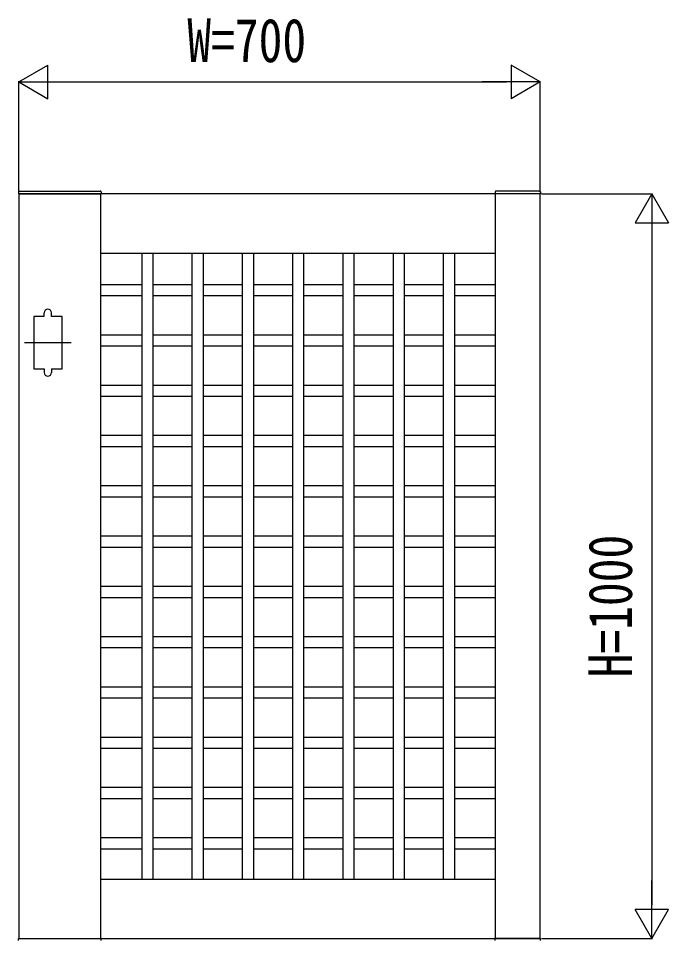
# Model space of a CAD drawing. Units: millimetres, scale not verified. Extents: x -8410 to 8410, y -5940 to 5940.
# Drawn here: x -710 to 163, y 2447 to 3685 of the extents above; entities that cross this region are included whole.
import ezdxf
from ezdxf.enums import TextEntityAlignment as Align

# ---------------------------------------------------------------- set-up
doc = ezdxf.new("R2010")
doc.units = ezdxf.units.MM
doc.header["$LTSCALE"] = 30
for name, color, linetype in [('0-2_YKK_11', 7, 'Continuous'), ('0-3_YKK_11E', 7, 'Continuous'), ('0-4_YKK_A1', 4, 'Continuous'), ('0-5_YKK_D', 6, 'Continuous')]:
    doc.layers.add(name, color=color, linetype=linetype)
doc.styles.add('ＭＳ ゴシック', font='')
doc.styles.get('ＭＳ ゴシック').set_extended_font_data('MS Gothic')

msp = doc.modelspace()

# ---------------------------------------------------------------- linework, layer by layer
at = {"layer": '0-2_YKK_11'}
for p, q in [((-599.96, 2450), (-599.96, 3450)), ((-69.96, 2450), (-69.96, 3450)), ((-599.96, 3370), (-69.96, 3370)), ((-599.96, 2530), (-69.96, 2530))]:
    msp.add_line(p, q, dxfattribs=at)
msp.add_lwpolyline([(-709.96, 3450), (-709.96, 2450), (-9.96, 2450), (-9.96, 3450)], close=True, dxfattribs=at)
at = {"layer": '0-3_YKK_11E'}
for p, q in [((-544.96, 3370), (-544.96, 2530)), ((-529.96, 3370), (-529.96, 2530)), ((-477.46, 3370), (-477.46, 2530)), ((-462.46, 3370), (-462.46, 2530)), ((-409.96, 3370), (-409.96, 2530)), ((-394.96, 3370), (-394.96, 2530)), ((-342.46, 3370), (-342.46, 2530)), ((-327.46, 3370), (-327.46, 2530)), ((-274.96, 3370), (-274.96, 2530)), ((-259.96, 3370), (-259.96, 2530)), ((-207.46, 3370), (-207.46, 2530)), ((-192.46, 3370), (-192.46, 2530)), ((-139.96, 3370), (-139.96, 2530)), ((-124.96, 3370), (-124.96, 2530)), ((-599.96, 3328.15), (-544.96, 3328.15)), ((-529.96, 3328.15), (-477.46, 3328.15)), ((-462.46, 3328.15), (-409.96, 3328.15)), ((-394.96, 3328.15), (-342.46, 3328.15)), ((-327.46, 3328.15), (-274.96, 3328.15)), ((-259.96, 3328.15), (-207.46, 3328.15)), ((-192.46, 3328.15), (-139.96, 3328.15)), ((-124.96, 3328.15), (-69.96, 3328.15)), ((-599.96, 3313.15), (-544.96, 3313.15)), ((-529.96, 3313.15), (-477.46, 3313.15)), ((-462.46, 3313.15), (-409.96, 3313.15)), ((-394.96, 3313.15), (-342.46, 3313.15)), ((-327.46, 3313.15), (-274.96, 3313.15)), ((-259.96, 3313.15), (-207.46, 3313.15)), ((-192.46, 3313.15), (-139.96, 3313.15)), ((-124.96, 3313.15), (-69.96, 3313.15)), ((-599.96, 3260.65), (-544.96, 3260.65)), ((-529.96, 3260.65), (-477.46, 3260.65)), ((-462.46, 3260.65), (-409.96, 3260.65)), ((-394.96, 3260.65), (-342.46, 3260.65)), ((-327.46, 3260.65), (-274.96, 3260.65)), ((-259.96, 3260.65), (-207.46, 3260.65)), ((-192.46, 3260.65), (-139.96, 3260.65)), ((-124.96, 3260.65), (-69.96, 3260.65)), ((-599.96, 3245.65), (-544.96, 3245.65)), ((-529.96, 3245.65), (-477.46, 3245.65)), ((-462.46, 3245.65), (-409.96, 3245.65)), ((-394.96, 3245.65), (-342.46, 3245.65)), ((-327.46, 3245.65), (-274.96, 3245.65)), ((-259.96, 3245.65), (-207.46, 3245.65)), ((-192.46, 3245.65), (-139.96, 3245.65)), ((-124.96, 3245.65), (-69.96, 3245.65)), ((-599.96, 3193.15), (-544.96, 3193.15)), ((-529.96, 3193.15), (-477.46, 3193.15)), ((-462.46, 3193.15), (-409.96, 3193.15)), ((-394.96, 3193.15), (-342.46, 3193.15)), ((-327.46, 3193.15), (-274.96, 3193.15)), ((-259.96, 3193.15), (-207.46, 3193.15)), ((-192.46, 3193.15), (-139.96, 3193.15)), ((-124.96, 3193.15), (-69.96, 3193.15)), ((-599.96, 3178.15), (-544.96, 3178.15)), ((-529.96, 3178.15), (-477.46, 3178.15)), ((-462.46, 3178.15), (-409.96, 3178.15)), ((-394.96, 3178.15), (-342.46, 3178.15)), ((-327.46, 3178.15), (-274.96, 3178.15)), ((-259.96, 3178.15), (-207.46, 3178.15)), ((-192.46, 3178.15), (-139.96, 3178.15)), ((-124.96, 3178.15), (-69.96, 3178.15)), ((-599.96, 3125.65), (-544.96, 3125.65)), ((-529.96, 3125.65), (-477.46, 3125.65)), ((-462.46, 3125.65), (-409.96, 3125.65)), ((-394.96, 3125.65), (-342.46, 3125.65)), ((-327.46, 3125.65), (-274.96, 3125.65)), ((-259.96, 3125.65), (-207.46, 3125.65)), ((-192.46, 3125.65), (-139.96, 3125.65)), ((-124.96, 3125.65), (-69.96, 3125.65)), ((-599.96, 3110.65), (-544.96, 3110.65)), ((-529.96, 3110.65), (-477.46, 3110.65)), ((-462.46, 3110.65), (-409.96, 3110.65)), ((-394.96, 3110.65), (-342.46, 3110.65)), ((-327.46, 3110.65), (-274.96, 3110.65)), ((-259.96, 3110.65), (-207.46, 3110.65)), ((-192.46, 3110.65), (-139.96, 3110.65)), ((-124.96, 3110.65), (-69.96, 3110.65)), ((-599.96, 3058.15), (-544.96, 3058.15)), ((-529.96, 3058.15), (-477.46, 3058.15)), ((-462.46, 3058.15), (-409.96, 3058.15)), ((-394.96, 3058.15), (-342.46, 3058.15)), ((-327.46, 3058.15), (-274.96, 3058.15)), ((-259.96, 3058.15), (-207.46, 3058.15)), ((-192.46, 3058.15), (-139.96, 3058.15)), ((-124.96, 3058.15), (-69.96, 3058.15)), ((-599.96, 3043.15), (-544.96, 3043.15)), ((-529.96, 3043.15), (-477.46, 3043.15)), ((-462.46, 3043.15), (-409.96, 3043.15)), ((-394.96, 3043.15), (-342.46, 3043.15)), ((-327.46, 3043.15), (-274.96, 3043.15)), ((-259.96, 3043.15), (-207.46, 3043.15)), ((-192.46, 3043.15), (-139.96, 3043.15)), ((-124.96, 3043.15), (-69.96, 3043.15)), ((-599.96, 2990.65), (-544.96, 2990.65)), ((-529.96, 2990.65), (-477.46, 2990.65)), ((-462.46, 2990.65), (-409.96, 2990.65)), ((-394.96, 2990.65), (-342.46, 2990.65)), ((-327.46, 2990.65), (-274.96, 2990.65)), ((-259.96, 2990.65), (-207.46, 2990.65)), ((-192.46, 2990.65), (-139.96, 2990.65)), ((-124.96, 2990.65), (-69.96, 2990.65)), ((-599.96, 2975.65), (-544.96, 2975.65)), ((-529.96, 2975.65), (-477.46, 2975.65)), ((-462.46, 2975.65), (-409.96, 2975.65)), ((-394.96, 2975.65), (-342.46, 2975.65)), ((-327.46, 2975.65), (-274.96, 2975.65)), ((-259.96, 2975.65), (-207.46, 2975.65)), ((-192.46, 2975.65), (-139.96, 2975.65)), ((-124.96, 2975.65), (-69.96, 2975.65)), ((-599.96, 2923.15), (-544.96, 2923.15)), ((-529.96, 2923.15), (-477.46, 2923.15)), ((-462.46, 2923.15), (-409.96, 2923.15)), ((-394.96, 2923.15), (-342.46, 2923.15)), ((-327.46, 2923.15), (-274.96, 2923.15)), ((-259.96, 2923.15), (-207.46, 2923.15)), ((-192.46, 2923.15), (-139.96, 2923.15)), ((-124.96, 2923.15), (-69.96, 2923.15)), ((-599.96, 2908.15), (-544.96, 2908.15)), ((-529.96, 2908.15), (-477.46, 2908.15)), ((-462.46, 2908.15), (-409.96, 2908.15)), ((-394.96, 2908.15), (-342.46, 2908.15)), ((-327.46, 2908.15), (-274.96, 2908.15)), ((-259.96, 2908.15), (-207.46, 2908.15)), ((-192.46, 2908.15), (-139.96, 2908.15)), ((-124.96, 2908.15), (-69.96, 2908.15)), ((-599.96, 2855.65), (-544.96, 2855.65)), ((-529.96, 2855.65), (-477.46, 2855.65)), ((-462.46, 2855.65), (-409.96, 2855.65)), ((-394.96, 2855.65), (-342.46, 2855.65)), ((-327.46, 2855.65), (-274.96, 2855.65)), ((-259.96, 2855.65), (-207.46, 2855.65)), ((-192.46, 2855.65), (-139.96, 2855.65)), ((-124.96, 2855.65), (-69.96, 2855.65)), ((-599.96, 2840.65), (-544.96, 2840.65)), ((-529.96, 2840.65), (-477.46, 2840.65)), ((-462.46, 2840.65), (-409.96, 2840.65)), ((-394.96, 2840.65), (-342.46, 2840.65)), ((-327.46, 2840.65), (-274.96, 2840.65)), ((-259.96, 2840.65), (-207.46, 2840.65)), ((-192.46, 2840.65), (-139.96, 2840.65)), ((-124.96, 2840.65), (-69.96, 2840.65)), ((-599.96, 2788.15), (-544.96, 2788.15)), ((-529.96, 2788.15), (-477.46, 2788.15)), ((-462.46, 2788.15), (-409.96, 2788.15)), ((-394.96, 2788.15), (-342.46, 2788.15)), ((-327.46, 2788.15), (-274.96, 2788.15)), ((-259.96, 2788.15), (-207.46, 2788.15)), ((-192.46, 2788.15), (-139.96, 2788.15)), ((-124.96, 2788.15), (-69.96, 2788.15)), ((-599.96, 2773.15), (-544.96, 2773.15)), ((-529.96, 2773.15), (-477.46, 2773.15)), ((-462.46, 2773.15), (-409.96, 2773.15)), ((-394.96, 2773.15), (-342.46, 2773.15)), ((-327.46, 2773.15), (-274.96, 2773.15)), ((-259.96, 2773.15), (-207.46, 2773.15)), ((-192.46, 2773.15), (-139.96, 2773.15)), ((-124.96, 2773.15), (-69.96, 2773.15)), ((-599.96, 2720.65), (-544.96, 2720.65)), ((-529.96, 2720.65), (-477.46, 2720.65)), ((-462.46, 2720.65), (-409.96, 2720.65)), ((-394.96, 2720.65), (-342.46, 2720.65)), ((-327.46, 2720.65), (-274.96, 2720.65)), ((-259.96, 2720.65), (-207.46, 2720.65)), ((-192.46, 2720.65), (-139.96, 2720.65)), ((-124.96, 2720.65), (-69.96, 2720.65)), ((-599.96, 2705.65), (-544.96, 2705.65)), ((-529.96, 2705.65), (-477.46, 2705.65)), ((-462.46, 2705.65), (-409.96, 2705.65)), ((-394.96, 2705.65), (-342.46, 2705.65)), ((-327.46, 2705.65), (-274.96, 2705.65)), ((-259.96, 2705.65), (-207.46, 2705.65)), ((-192.46, 2705.65), (-139.96, 2705.65)), ((-124.96, 2705.65), (-69.96, 2705.65)), ((-599.96, 2653.15), (-544.96, 2653.15)), ((-529.96, 2653.15), (-477.46, 2653.15)), ((-462.46, 2653.15), (-409.96, 2653.15)), ((-394.96, 2653.15), (-342.46, 2653.15)), ((-327.46, 2653.15), (-274.96, 2653.15)), ((-259.96, 2653.15), (-207.46, 2653.15)), ((-192.46, 2653.15), (-139.96, 2653.15)), ((-124.96, 2653.15), (-69.96, 2653.15)), ((-599.96, 2638.15), (-544.96, 2638.15)), ((-529.96, 2638.15), (-477.46, 2638.15)), ((-462.46, 2638.15), (-409.96, 2638.15)), ((-394.96, 2638.15), (-342.46, 2638.15)), ((-327.46, 2638.15), (-274.96, 2638.15)), ((-259.96, 2638.15), (-207.46, 2638.15)), ((-192.46, 2638.15), (-139.96, 2638.15)), ((-124.96, 2638.15), (-69.96, 2638.15)), ((-599.96, 2585.65), (-544.96, 2585.65)), ((-529.96, 2585.65), (-477.46, 2585.65)), ((-462.46, 2585.65), (-409.96, 2585.65)), ((-394.96, 2585.65), (-342.46, 2585.65)), ((-327.46, 2585.65), (-274.96, 2585.65)), ((-259.96, 2585.65), (-207.46, 2585.65)), ((-192.46, 2585.65), (-139.96, 2585.65)), ((-124.96, 2585.65), (-69.96, 2585.65)), ((-599.96, 2570.65), (-544.96, 2570.65)), ((-529.96, 2570.65), (-477.46, 2570.65)), ((-462.46, 2570.65), (-409.96, 2570.65)), ((-394.96, 2570.65), (-342.46, 2570.65)), ((-327.46, 2570.65), (-274.96, 2570.65)), ((-259.96, 2570.65), (-207.46, 2570.65)), ((-192.46, 2570.65), (-139.96, 2570.65)), ((-124.96, 2570.65), (-69.96, 2570.65))]:
    msp.add_line(p, q, dxfattribs=at)
at = {"layer": '0-4_YKK_A1'}
for p, q in [((-709.33, 3453.5), (-600.59, 3453.5)), ((-10.59, 3453.5), (-69.33, 3453.5)), ((-710.33, 3452.55), (-710.46, 3450)), ((-710.46, 3450), (-599.46, 3450)), ((-599.59, 3452.55), (-599.46, 3450)), ((-70.33, 3452.55), (-70.46, 3450)), ((-9.46, 3450), (-70.46, 3450)), ((-9.59, 3452.55), (-9.46, 3450)), ((-675.96, 3285), (-675.96, 3290)), ((-665.96, 3285), (-665.96, 3290)), ((-639.46, 3250), (-702.46, 3250)), ((-675.96, 3215), (-675.96, 3210)), ((-665.96, 3215), (-665.96, 3210)), ((-710.46, 2450), (-599.46, 2450)), ((-710.33, 2447.45), (-710.46, 2450)), ((-599.59, 2447.45), (-599.46, 2450)), ((-9.46, 2450), (-70.46, 2450)), ((-70.33, 2447.45), (-70.46, 2450)), ((-9.59, 2447.45), (-9.46, 2450))]:
    msp.add_line(p, q, dxfattribs=at)
for points in [[(-675.96, 3285), (-689.96, 3285), (-689.96, 3215), (-675.96, 3215)], [(-665.96, 3215), (-651.96, 3215), (-651.96, 3285), (-665.96, 3285)]]:
    msp.add_lwpolyline(points, dxfattribs=at)
for centre, radius, start, end in [((-709.33, 3452.5), 1, 90, 177), ((-600.59, 3452.5), 1, 3, 90), ((-69.33, 3452.5), 1, 90, 177), ((-10.59, 3452.5), 1, 3, 90), ((-670.96, 3290), 5, 0, 180), ((-670.96, 3210), 5, 180, 0)]:
    msp.add_arc(centre, radius, start, end, dxfattribs=at)
at = {"layer": '0-5_YKK_D'}
for p, q in [((-709.96, 3600), (-670.99, 3622.5)), ((-670.99, 3577.5), (-670.99, 3622.5)), ((-9.96, 3600), (-48.93, 3622.5)), ((-48.93, 3622.5), (-48.93, 3577.5)), ((-709.96, 3452), (-709.96, 3601)), ((-709.96, 3600), (-670.99, 3577.5)), ((-709.96, 3600), (-632.02, 3600)), ((-664.96, 3600), (-54.96, 3600)), ((-9.96, 3600), (-87.9, 3600)), ((-9.96, 3600), (-48.93, 3577.5)), ((-9.96, 3452), (-9.96, 3601)), ((-7.96, 3450), (141.04, 3450)), ((140.04, 3450), (117.54, 3411.03)), ((140.04, 3450), (162.54, 3411.03)), ((140.04, 3450), (140.04, 3372.06)), ((117.54, 3411.03), (162.54, 3411.03)), ((140.04, 3405), (140.04, 2495)), ((140.04, 2450), (140.04, 2527.94)), ((140.04, 2450), (117.54, 2488.97)), ((162.54, 2488.97), (117.54, 2488.97)), ((140.04, 2450), (162.54, 2488.97)), ((-7.96, 2450), (141.04, 2450))]:
    msp.add_line(p, q, dxfattribs=at)

# ---------------------------------------------------------------- texts
at = {"layer": '0-5_YKK_D', "style": 'ＭＳ ゴシック', "width": 0.8}
msp.add_text('W=700', height=58.65, dxfattribs=at).set_placement((-483.69, 3609), align=Align.BOTTOM_LEFT)
msp.add_text('H=1000', height=58.65, rotation=90, dxfattribs=at).set_placement((131.04, 2800.67), align=Align.BOTTOM_LEFT)

doc.saveas('drawing.dxf')
